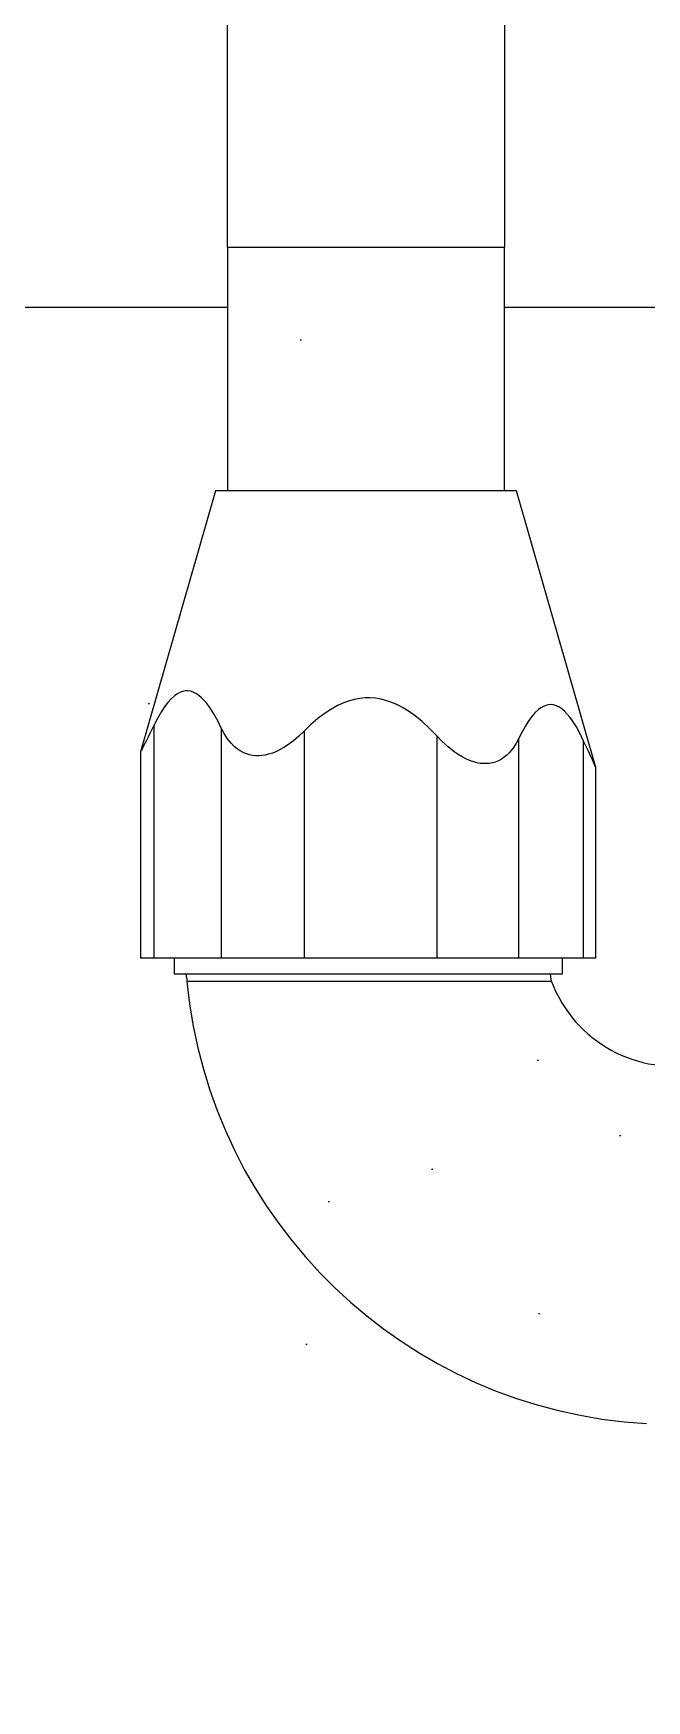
# Model space of a CAD drawing. Extents: x -36 to 357, y 137 to 237.
# Drawn here: x 13.3415 to 13.3763, y 177.7979 to 177.8927 of the extents above; entities that cross this region are included whole.
import ezdxf

# ---------------------------------------------------------------- set-up
doc = ezdxf.new("R2010")
doc.units = 0
doc.header["$LTSCALE"] = 0.01
doc.layers.add('01', color=1, linetype='CONTINUOUS')
doc.layers.add('A-HACHURAPARED', color=254, linetype='CONTINUOUS')

# ---------------------------------------------------------------- blocks, each defined once
blk = doc.blocks.new('A$C093F1C31')
at = {"layer": '01', "ltscale": 10}
for p, q in [((0.00822, 0.1556), (0.00822, 0.26905)), ((0.03443, 0.26905), (0.03443, 0.1556)), ((0.00822, 0.1556), (0.03443, 0.1556)), ((0.00822, 0.1556), (0.00822, 0.13254)), ((0.03443, 0.13254), (0.03443, 0.1556)), ((0.00708, 0.13254), (0, 0.10784)), ((0.03558, 0.13254), (0.00708, 0.13254)), ((0.04308, 0.10635), (0.03558, 0.13254)), ((0.00125, 0.11031), (0.00125, 0.08829)), ((0.00764, 0.11008), (0.00764, 0.08829)), ((0.01548, 0.1098), (0.01548, 0.08829)), ((0.02803, 0.10935), (0.02803, 0.08829)), ((0.03577, 0.10907), (0.03577, 0.08829)), ((0, 0.10784), (0, 0.08829)), ((0.04193, 0.08829), (0.04193, 0.10885)), ((0.04309, 0.10635), (0.04308, 0.10635)), ((0.04309, 0.08829), (0.04309, 0.10635)), ((0.00125, 0.08829), (0, 0.08829)), ((0.00764, 0.08829), (0.00125, 0.08829)), ((0.00317, 0.08829), (0.00317, 0.08679)), ((0.01548, 0.08829), (0.00764, 0.08829)), ((0.02803, 0.08829), (0.01548, 0.08829)), ((0.03577, 0.08829), (0.02803, 0.08829)), ((0.04193, 0.08829), (0.03577, 0.08829)), ((0.03992, 0.08679), (0.03992, 0.08829)), ((0.04309, 0.08829), (0.04193, 0.08829)), ((0.03992, 0.08679), (0.00317, 0.08679)), ((0.00429, 0.08679), (0.0044, 0.08608)), ((0.0389, 0.08608), (0.0044, 0.08608)), ((0.0389, 0.08608), (0.03879, 0.08679))]:
    blk.add_line(p, q, dxfattribs=at)
for points in [[(0.00764, 0.11008, 0), (0.0073, 0.11077, 0), (0.00693, 0.11142, 0), (0.00655, 0.11202, 0), (0.0063, 0.11236, 0), (0.00604, 0.11267, 0), (0.00578, 0.11294, 0), (0.0055, 0.11317, 0), (0.00522, 0.11336, 0), (0.00498, 0.11348, 0), (0.00473, 0.11356, 0), (0.00448, 0.11359, 0), (0.00423, 0.11359, 0), (0.00398, 0.11354, 0), (0.00373, 0.11345, 0), (0.00349, 0.11332, 0), (0.00325, 0.11316, 0), (0.00291, 0.11285, 0), (0.00259, 0.11249, 0), (0.00227, 0.11208, 0), (0.00198, 0.11164, 0), (0.0016, 0.11099, 0), (0.00125, 0.11031, 0)], [(0.02803, 0.10935, 0), (0.02734, 0.11005, 0), (0.02662, 0.11072, 0), (0.02585, 0.11133, 0), (0.02536, 0.11167, 0), (0.02485, 0.11199, 0), (0.02432, 0.11227, 0), (0.02378, 0.11251, 0), (0.02321, 0.1127, 0), (0.02273, 0.11282, 0), (0.02224, 0.1129, 0), (0.02174, 0.11294, 0), (0.02124, 0.11294, 0), (0.02075, 0.11289, 0), (0.02026, 0.1128, 0), (0.01978, 0.11267, 0), (0.01931, 0.11251, 0), (0.01864, 0.11221, 0), (0.01799, 0.11185, 0), (0.01738, 0.11144, 0), (0.01679, 0.11099, 0), (0.01612, 0.11041, 0), (0.01548, 0.1098, 0)], [(0.04193, 0.10885, 0), (0.04159, 0.10954, 0), (0.04124, 0.11019, 0), (0.04086, 0.11078, 0), (0.04062, 0.11111, 0), (0.04037, 0.11141, 0), (0.04012, 0.11168, 0), (0.03985, 0.11191, 0), (0.03958, 0.11209, 0), (0.03934, 0.1122, 0), (0.03909, 0.11227, 0), (0.03885, 0.1123, 0), (0.0386, 0.11229, 0), (0.03836, 0.11223, 0), (0.03812, 0.11213, 0), (0.03788, 0.112, 0), (0.03765, 0.11183, 0), (0.03731, 0.11151, 0), (0.03699, 0.11113, 0), (0.03668, 0.1107, 0), (0.03639, 0.11023, 0), (0.03607, 0.10967, 0), (0.03577, 0.10907, 0)], [(0.00125, 0.11031, 0), (0.00107, 0.10993, 0), (0.00089, 0.10957, 0), (0.00072, 0.10923, 0), (0.00056, 0.10891, 0), (0.00043, 0.10867, 0), (0.00032, 0.10845, 0), (0.00025, 0.10831, 0), (0.00019, 0.10819, 0), (0.00014, 0.10809, 0), (0.00009, 0.10799, 0), (0.00004, 0.10792, 0), (0.00001, 0.10786, 0), (0, 0.10784, 0), (0, 0.10784, 0), (0, 0.10784, 0)], [(0.01548, 0.1098, 0), (0.01499, 0.10932, 0), (0.01447, 0.10887, 0), (0.01392, 0.10847, 0), (0.01357, 0.10825, 0), (0.01322, 0.10804, 0), (0.01285, 0.10786, 0), (0.01248, 0.10771, 0), (0.01211, 0.1076, 0), (0.0118, 0.10752, 0), (0.01148, 0.10748, 0), (0.01118, 0.10745, 0), (0.01088, 0.10746, 0), (0.01059, 0.10749, 0), (0.0103, 0.10755, 0), (0.01003, 0.10763, 0), (0.00977, 0.10773, 0), (0.00944, 0.10791, 0), (0.00914, 0.10811, 0), (0.00886, 0.10835, 0), (0.0086, 0.10861, 0), (0.00823, 0.10906, 0), (0.00791, 0.10955, 0), (0.00764, 0.11008, 0)], [(0.03577, 0.10907, 0), (0.03552, 0.10859, 0), (0.03523, 0.10814, 0), (0.03489, 0.10773, 0), (0.03466, 0.10751, 0), (0.03441, 0.10731, 0), (0.03414, 0.10713, 0), (0.03386, 0.10697, 0), (0.03355, 0.10685, 0), (0.03329, 0.10678, 0), (0.03301, 0.10673, 0), (0.03272, 0.10671, 0), (0.03243, 0.10671, 0), (0.03213, 0.10674, 0), (0.03183, 0.1068, 0), (0.03153, 0.10688, 0), (0.03123, 0.10698, 0), (0.03083, 0.10715, 0), (0.03044, 0.10736, 0), (0.03006, 0.10759, 0), (0.02969, 0.10784, 0), (0.0291, 0.1083, 0), (0.02855, 0.10881, 0), (0.02803, 0.10935, 0)], [(0.04308, 0.10635, 0), (0.04308, 0.10637, 0), (0.04307, 0.10639, 0), (0.04306, 0.10642, 0), (0.04304, 0.10645, 0), (0.043, 0.10655, 0), (0.04295, 0.10667, 0), (0.0429, 0.10676, 0), (0.04286, 0.10685, 0), (0.04276, 0.10707, 0), (0.04264, 0.10733, 0), (0.04251, 0.1076, 0), (0.04238, 0.10789, 0), (0.04223, 0.1082, 0), (0.04208, 0.10852, 0), (0.04193, 0.10885, 0)]]:
    blk.add_polyline3d(points, dxfattribs=at)
for radius, start, end in [(0.04627, 185.3815, 266.8169), (0.01235, 200.5715, 282.0069)]:
    blk.add_arc((0.05046, 0.09042), radius, start, end, dxfattribs=at)

msp = doc.modelspace()

# ---------------------------------------------------------------- hatches: boundary and pattern name
at = {"layer": 'A-HACHURAPARED'}
h = msp.add_hatch(dxfattribs=at)
h.set_pattern_fill('AR-SAND', color=252, scale=0.001, angle=180)
h.set_pattern_definition([(217.5, (55.002324, 13.168255), (0.001600031, -0.048941324), [0, -0.038608, 0, -0.04318, 0, -0.041275]), (187.5, (55.002324, 13.168255), (-0.044952328, -0.07168251), [0, -0.020828, 0, -0.034798, 0, -0.013335]), (147.5, (55.033566, 13.168255), (-0.079099237, -0.000143718), [0, -0.0127, 0, -0.04572, 0, -0.05969]), (137.5, (55.033566, 13.168255), (-0.076355645, -0.022292932), [0, -0.00635, 0, -0.029972, 0, -0.03429])])
h.paths.add_polyline_path([(14.360403, 177.877103), (13.010403, 177.877103), (13.010403, 177.787164), (14.360403, 177.787164)])
h.paths.add_polyline_path([(14.360403, 177.787164), (13.010403, 177.787164), (13.010403, 177.737103), (14.360403, 177.737103)])

# ---------------------------------------------------------------- linework, layer by layer
at = {"layer": '01', "ltscale": 10}
for p, q in [((13.010403, 177.877103), (13.352514, 177.877103)), ((13.368237, 177.877103), (14.360403, 177.877103))]:
    msp.add_line(p, q, dxfattribs=at)

# ---------------------------------------------------------------- block references
at = {"layer": '01', "ltscale": 10, "xscale": 0.6, "yscale": 0.6, "zscale": 0.6}
msp.add_blockref('A$C093F1C31', (13.347579, 177.787151), dxfattribs=at)

doc.saveas('drawing.dxf')
